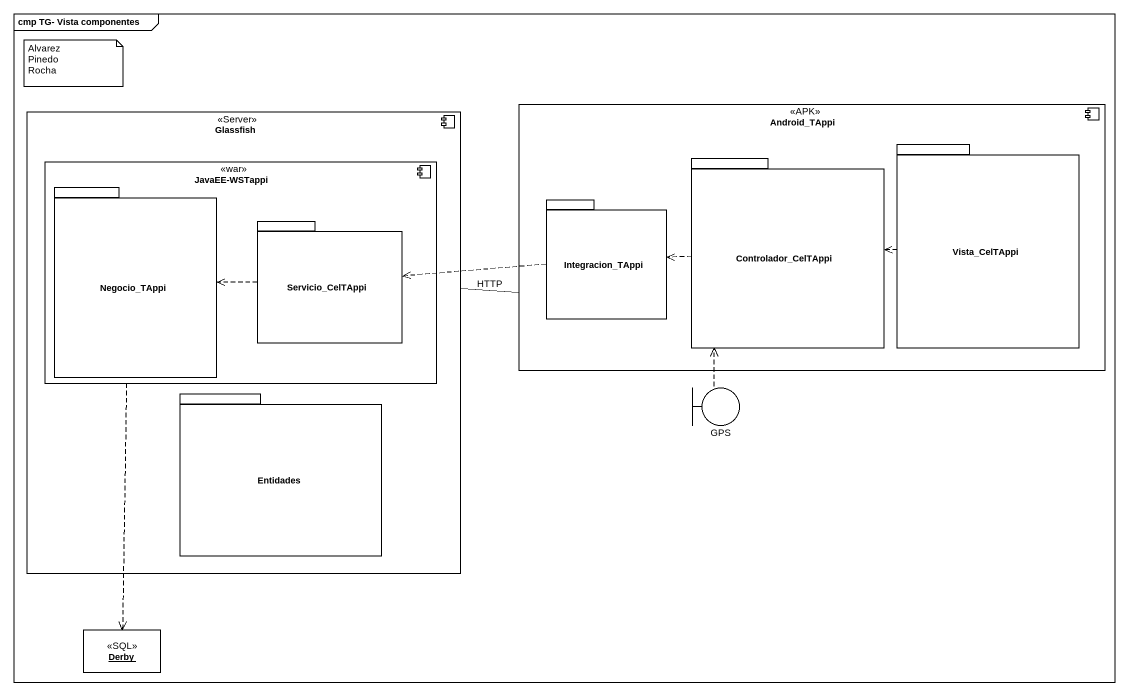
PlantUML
@startuml
mainframe cmp TG- Vista componentes
allowmixing
hide circle
hide empty members
component Glassfish <<Server>> {
  component "JavaEE-WSTappi" as JavaEE_WSTappi <<war>> {
    package Negocio_TAppi {
    }
    package Servicio_CelTAppi {
    }
  }
  package Entidades {
  }
}
component Android_TAppi <<APK>> {
  package Controlador_CelTAppi {
  }
  package Vista_CelTAppi {
  }
  package Integracion_TAppi {
  }
}
boundary GPS
object Derby <<SQL>>
Android_TAppi -left- Glassfish : HTTP
JavaEE_WSTappi ..> Derby
Controlador_CelTAppi .left.> Integracion_TAppi
Vista_CelTAppi .left.> Controlador_CelTAppi
Integracion_TAppi .left.> Servicio_CelTAppi
Servicio_CelTAppi .left.> Negocio_TAppi
GPS .up.> Controlador_CelTAppi
note as N1
  Alvarez
  Pinedo
  Rocha
end note
@enduml
